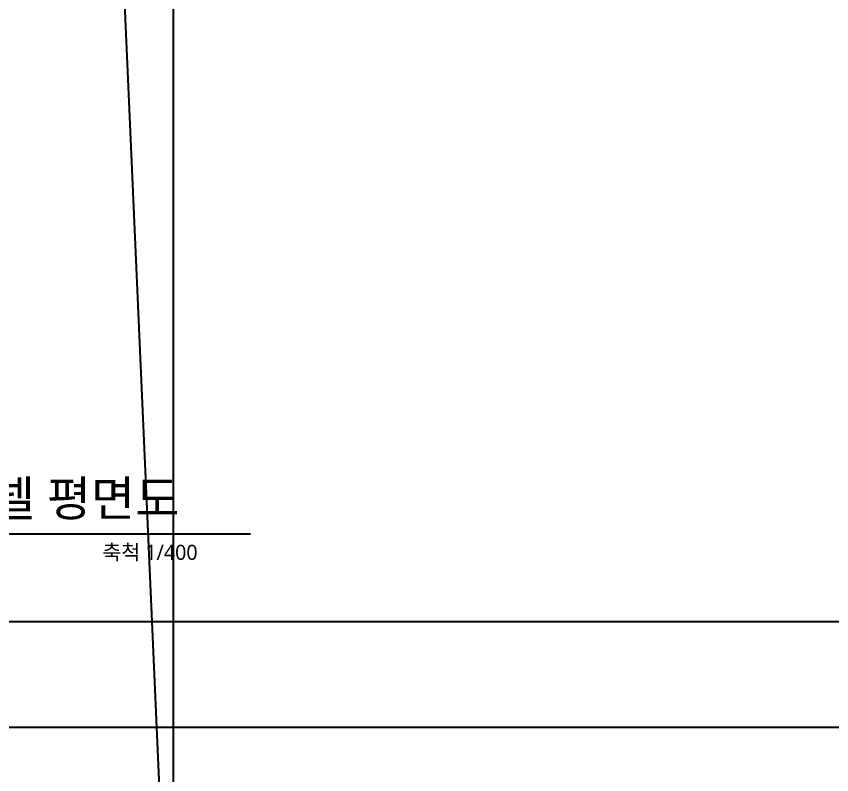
# Model space of a CAD drawing. Header units: millimetres. Extents: x 61566 to 504600, y -69328 to 118800.
# Drawn here: x 251315 to 283767, y -1881 to 28289 of the extents above; entities that cross this region are included whole.
import ezdxf
from ezdxf.enums import TextEntityAlignment as Align

# ---------------------------------------------------------------- set-up
doc = ezdxf.new("R2010")
doc.units = ezdxf.units.MM
doc.header["$LTSCALE"] = 200
doc.layers.get('DEFPOINTS').update_dxf_attribs({"color": 137})
doc.layers.add('AA-MKXS', color=3, linetype='Continuous')
doc.layers.add('WALL-D', color=3, linetype='Continuous')
doc.styles.add('스타일1', font='malgun.ttf')

# ---------------------------------------------------------------- blocks, each defined once
blk = doc.blocks.new('sheet-line')
at = {"layer": 'DEFPOINTS'}
blk.add_lwpolyline([(168200, -356400), (0, -356400), (0, -237600), (168200, -237600)], close=True, dxfattribs=at)

msp = doc.modelspace()

# ---------------------------------------------------------------- linework, layer by layer
at = {"layer": 'AA-MKXS', "color": 7}
msp.add_line((229766.5, 7700), (260629.9, 7700), dxfattribs=at)
at = {"layer": 'DEFPOINTS', "color": 1}
for p, q in [((257557.6, 48723.3), (257557.6, -14812.2)), ((257557.6, -14812.2), (254863.9, 46170.6))]:
    msp.add_line(p, q, dxfattribs=at)
at = {"layer": 'DEFPOINTS'}
msp.add_lwpolyline([(177500, 114600), (314900, 114600), (314900, 4200), (177500, 4200)], close=True, dxfattribs=at)
msp.add_lwpolyline([(177500, 114600), (314900, 114600), (314900, 4200), (177500, 4200)], close=True, dxfattribs=at)

# ---------------------------------------------------------------- block references
at = {"layer": 'WALL-D'}
msp.add_blockref('sheet-line', (168200, 356400), dxfattribs=at)
msp.add_blockref('sheet-line', (168200, 356400), dxfattribs=at)

# ---------------------------------------------------------------- texts
at = {"layer": 'AA-MKXS', "linetype": 'Continuous', "style": '스타일1'}
msp.add_text('지상1층 시스템찬넬 평면도', height=1400, dxfattribs=at).set_placement((236487, 8409.3))
msp.add_text('축척 1/400', height=600, dxfattribs=at).set_placement((258529.7, 6964.9), align=Align.MIDDLE_RIGHT)

doc.saveas('drawing.dxf')
